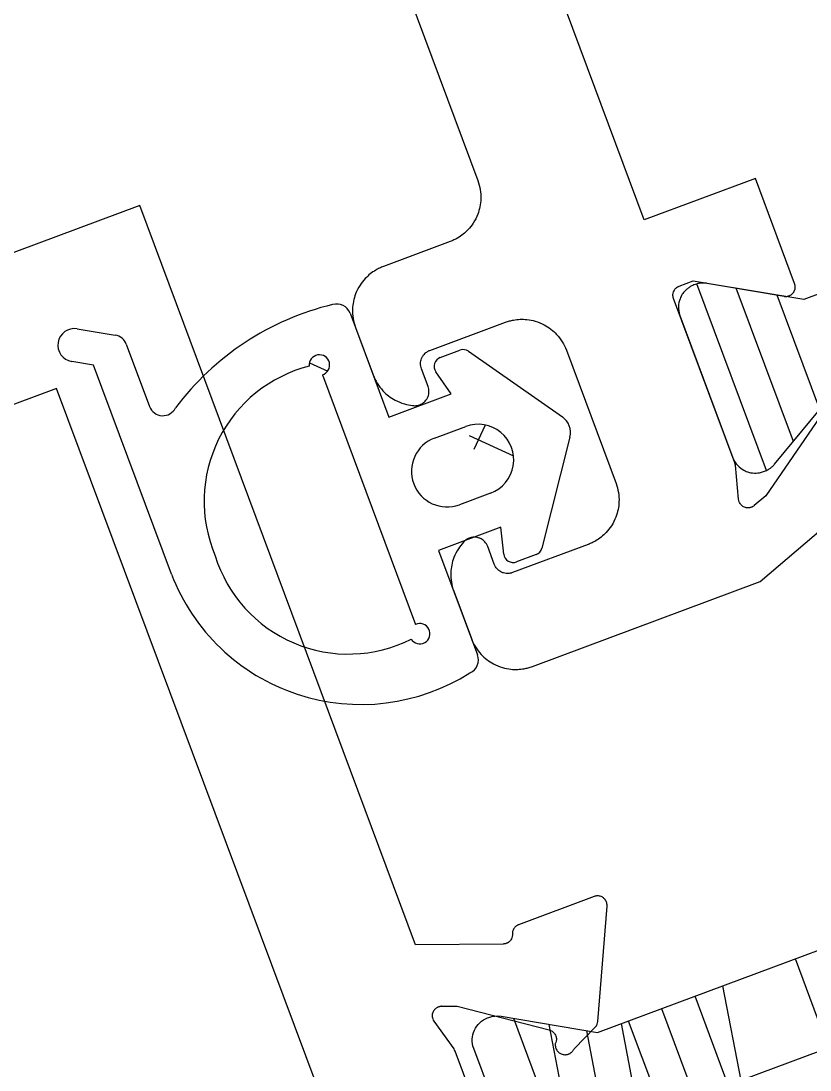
# Model space of a CAD drawing. Extents: x 12199666 to 24617114, y 1197707 to 2548648.
# Drawn here: x 12294615.84 to 12294632.47, y 1250110.57 to 1250132.68 of the extents above; entities that cross this region are included whole.
import ezdxf

# ---------------------------------------------------------------- set-up
doc = ezdxf.new("R2010")
doc.units = 0
doc.header["$LTSCALE"] = 10
doc.header["$MEASUREMENT"] = 0
doc.layers.add('TX-PLAN-T1-F11$0$_EDO-ALUMINIUM-SECTION', color=90, linetype='Continuous', lineweight=30)
doc.layers.add('TX-PLAN-T1-F11$0$bangong', color=5, linetype='Continuous', true_color=0x0000ff)
for name, color, linetype in [('TX-PLAN-T1-F11$0$F-Alum', 4, 'Continuous'), ('TX-PLAN-T1-F11$0$F_MISC', 8, 'Continuous'), ('TX-PLAN-T1-F11$0$Hatch', 8, 'Continuous'), ('TX-PLAN-T1-F11$0$Hatch @ 1', 8, 'Continuous'), ('TX-PLAN-T1-F11$0$Hatch @ 1 VP1', 8, 'Continuous'), ('TX-PLAN-T1-F11$0$Hatch @ 1 VPModel', 8, 'Continuous')]:
    doc.layers.add(name, color=color, linetype=linetype)

# ---------------------------------------------------------------- blocks, each defined once
blk = doc.blocks.new('*U341')
at = {"layer": 'TX-PLAN-T1-F11$0$Hatch @ 1 VP1'}
h = blk.add_hatch(dxfattribs=at)
h.set_pattern_fill('M_SYNTHETIC-PISA', color=256, pattern_type=2)
h.set_pattern_definition([(80.42361603529756, (60.74734227051181, 419.571008317605), (-5.916388149900571, 0.9981739626518497), []), (80.42361603529756, (61.48689078924938, 419.4462365722735), (-5.916388149900571, 0.9981739626518497), []), (80.42361603529756, (62.22643930798695, 419.321464826942), (-5.916388149900571, 0.9981739626518497), []), (80.42361603529756, (64.44508486419966, 418.9471495909476), (-5.916388149900571, 0.9981739626518497), [])])
edge = h.paths.add_edge_path()
edge.add_arc((-6.87320508075617, -1.599999999999832), 0.5000000000000772, 270.0000000000381, 300.0000000000389, ccw=False)
edge.add_line((-6.873205080755838, -2.099999999999909), (-6.900000000000205, -2.099999999999909))
edge.add_arc((-6.900000000000205, -1.599999999999909), 0.5, 180, 270, ccw=False)
edge.add_line((-7.400000000000205, -1.599999999999909), (-7.400000000000205, 1.600000000000364))
edge.add_arc((-6.900000000000205, 1.600000000000364), 0.5, 90, 180, ccw=False)
edge.add_line((-6.900000000000205, 2.100000000000364), (-6.873205080757202, 2.099999999999909))
edge.add_arc((-6.873205080757574, 1.599999999999688), 0.5000000000002212, 59.999999999965496, 89.99999999995748, ccw=False)
edge.add_line((-6.623205080757202, 2.033012701891948), (-4.833974596215853, 1))
edge.add_line((-4.833974596215853, 1), (4.833974596215398, 1))
edge.add_line((4.833974596215398, 1), (6.623205080756748, 2.033012701891948))
edge.add_arc((6.87320508075709, 1.599999999999793), 0.5000000000001159, 90.00000000003928, 120.00000000003769, ccw=False)
edge.add_line((6.873205080756748, 2.099999999999909), (6.89999999999975, 2.100000000000364))
edge.add_arc((6.89999999999975, 1.600000000000364), 0.5, 0, 90, ccw=False)
edge.add_line((7.39999999999975, 1.600000000000364), (7.39999999999975, -1.599999999999909))
edge.add_arc((6.89999999999975, -1.599999999999909), 0.5, -90, 0, ccw=False)
edge.add_line((6.89999999999975, -2.099999999999909), (6.873205080755383, -2.099999999999909))
edge.add_arc((6.873205080755718, -1.599999999999822), 0.5000000000000873, 239.99999999996152, 269.99999999996163, ccw=False)
edge.add_line((6.623205080755383, -2.033012701891948), (4.833974596216308, -1))
edge.add_line((4.833974596216308, -1), (-4.833974596216308, -1))
edge.add_line((-4.833974596216308, -1), (-6.623205080755838, -2.033012701891948))
at = {"layer": 'TX-PLAN-T1-F11$0$Hatch @ 1 VPModel'}
h = blk.add_hatch(dxfattribs=at)
h.set_pattern_fill('M_SYNTHETIC-PISA', color=256, pattern_type=2)
h.set_pattern_definition([(90, (-9.900000006500932, 423.8302261678061), (-6, 3.673940397442059e-16), []), (90, (-9.150000006500932, 423.8302261678061), (-6, 3.673940397442059e-16), []), (90, (-8.400000006500932, 423.8302261678061), (-6, 3.673940397442059e-16), []), (90, (-6.150000006500932, 423.8302261678061), (-6, 3.673940397442059e-16), [])])
edge = h.paths.add_edge_path()
edge.add_arc((-6.87320508075617, -1.599999999999832), 0.5000000000000772, 270.0000000000381, 300.0000000000389, ccw=False)
edge.add_line((-6.873205080755838, -2.099999999999909), (-6.900000000000205, -2.099999999999909))
edge.add_arc((-6.900000000000205, -1.599999999999909), 0.5, 180, 270, ccw=False)
edge.add_line((-7.400000000000205, -1.599999999999909), (-7.400000000000205, 1.600000000000364))
edge.add_arc((-6.900000000000205, 1.600000000000364), 0.5, 90, 180, ccw=False)
edge.add_line((-6.900000000000205, 2.100000000000364), (-6.873205080757202, 2.099999999999909))
edge.add_arc((-6.873205080757574, 1.599999999999688), 0.5000000000002212, 59.999999999965496, 89.99999999995748, ccw=False)
edge.add_line((-6.623205080757202, 2.033012701891948), (-4.833974596215853, 1))
edge.add_line((-4.833974596215853, 1), (4.833974596215398, 1))
edge.add_line((4.833974596215398, 1), (6.623205080756748, 2.033012701891948))
edge.add_arc((6.87320508075709, 1.599999999999793), 0.5000000000001159, 90.00000000003928, 120.00000000003769, ccw=False)
edge.add_line((6.873205080756748, 2.099999999999909), (6.89999999999975, 2.100000000000364))
edge.add_arc((6.89999999999975, 1.600000000000364), 0.5, 0, 90, ccw=False)
edge.add_line((7.39999999999975, 1.600000000000364), (7.39999999999975, -1.599999999999909))
edge.add_arc((6.89999999999975, -1.599999999999909), 0.5, -90, 0, ccw=False)
edge.add_line((6.89999999999975, -2.099999999999909), (6.873205080755383, -2.099999999999909))
edge.add_arc((6.873205080755718, -1.599999999999822), 0.5000000000000873, 239.99999999996152, 269.99999999996163, ccw=False)
edge.add_line((6.623205080755383, -2.033012701891948), (4.833974596216308, -1))
edge.add_line((4.833974596216308, -1), (-4.833974596216308, -1))
edge.add_line((-4.833974596216308, -1), (-6.623205080755838, -2.033012701891948))
blk = doc.blocks.new('TX-PLAN-T1-F11$0$A$C455C3A01')
at = {"color": 0, "linetype": 'ByBlock'}
blk.add_lwpolyline([(-6.623205080755838, -2.033012701891948, -0.1316524975873993), (-6.873205080755838, -2.099999999999909), (-6.900000000000205, -2.099999999999909, -0.414213562373095), (-7.400000000000205, -1.599999999999909), (-7.400000000000205, 1.600000000000364, -0.414213562373095), (-6.900000000000205, 2.100000000000364), (-6.873205080757202, 2.099999999999909, -0.1316524975873601), (-6.623205080757202, 2.033012701891948), (-4.833974596215853, 1), (4.833974596215398, 1), (6.623205080756748, 2.033012701891948, -0.1316524975873888), (6.873205080756748, 2.099999999999909), (6.89999999999975, 2.100000000000364, -0.4142135623730949), (7.39999999999975, 1.600000000000364), (7.39999999999975, -1.599999999999909, -0.4142135623730951), (6.89999999999975, -2.099999999999909), (6.873205080755383, -2.099999999999909, -0.1316524975873966), (6.623205080755383, -2.033012701891948), (4.833974596216308, -1), (-4.833974596216308, -1)], format="xyb", close=True, dxfattribs=at)
at = {"layer": 'TX-PLAN-T1-F11$0$Hatch'}
blk.add_blockref('*U341', (0, 0), dxfattribs=at)
blk = doc.blocks.new('TX-PLAN-T1-F11$0$A$C455C3A01-flat-2')
at = {"layer": 'TX-PLAN-T1-F11$0$Hatch @ 1'}
h = blk.add_hatch(dxfattribs=at)
h.set_pattern_fill('ACET-2D-M_SYNTHETIC-PISA', color=256, scale=1.000000000000001, angle=180.0000000387054, pattern_type=2)
h.set_pattern_definition([(270.0000000387054, (-33175.62495838762, -51722.84693039014), (6.000000000000004, 4.053217991509377e-09), []), (270.0000000387054, (-33176.37495838762, -51722.84693039065), (6.000000000000004, 4.053217991509377e-09), []), (270.0000000387054, (-33177.12495838762, -51722.84693039116), (6.000000000000004, 4.053217991509377e-09), []), (270.0000000387054, (-33179.37495838762, -51722.84693039268), (6.000000000000004, 4.053217991509377e-09), [])])
edge = h.paths.add_edge_path()
edge.add_line((4.833974595538166, 1.000000003165042), (-4.833974596891494, 0.9999999966312316))
edge.add_line((-4.833974596891494, 0.9999999966312316), (-6.623205082141794, 2.033012697298545))
edge.add_arc((-6.873205075505692, 1.600000007026841), 0.4999999866182877, 59.99999999275504, 63.41078408515854)
edge.add_arc((-6.873205082651213, 1.599999993417481), 0.5000000019865712, 63.41078405096714, 71.78857289697201)
edge.add_arc((-6.873205081513479, 1.599999996366987), 0.4999999988292366, 71.7885729151866, 79.74982149744591)
edge.add_arc((-6.873205082367652, 1.599999991871338), 0.5000000034051325, 79.74982149279867, 84.75002413684005)
edge.add_arc((-6.873205082056265, 1.59999998951473), 0.5000000057233622, 84.7500241970823, 89.97597218677532)
edge.add_arc((-6.873205134215988, 1.59993921512958), 0.5000607801250427, 89.97596913063445, 89.99999403679688)
edge.add_line((-6.873205082170898, 2.09999999525462), (-6.900000001427543, 2.099999995225517))
edge.add_arc((-6.900000001266097, 1.599999999409195), 0.4999999958163213, 90.00000001850034, 95.20144513974189)
edge.add_arc((-6.900000000815527, 1.59999999306334), 0.5000000021768926, 95.20144512523623, 100.2013383848172)
edge.add_arc((-6.90000000107111, 1.599999995279048), 0.499999999950946, 100.2013384009604, 108.1627588526438)
edge.add_arc((-6.90000000136237, 1.599999995812387), 0.4999999993533899, 108.1627588399818, 116.540776913528)
edge.add_arc((-6.900000001400567, 1.599999995763501), 0.4999999993800563, 116.5407769071091, 126.6154949021357)
edge.add_arc((-6.900000001613972, 1.599999995783746), 0.4999999992365226, 126.6154948838909, 138.5647016064402)
edge.add_arc((-6.900000001072077, 1.599999995234682), 0.5000000000061395, 138.5647016003642, 157.4288786389965)
edge.add_arc((-6.900000001328917, 1.599999995283213), 0.499999999750345, 157.428878632835, 179.9759137973493)
edge.add_arc((-6.900151833054583, 1.600000029491724), 0.4998481680237153, 179.9759104022254, 180.0000039653416)
edge.add_line((-7.400000001078297, 1.599999994898099), (-7.399999998924613, -1.600000005113543))
edge.add_arc((-6.899999999142892, -1.600000004809448), 0.4999999997817213, 180.0000000348467, 202.5223759939805)
edge.add_arc((-6.899999998842582, -1.600000004761831), 0.5000000000773659, 202.5223759858391, 221.38643842979)
edge.add_arc((-6.899999998411634, -1.600000004149011), 0.5000000008058488, 221.386438449828, 233.3360462058452)
edge.add_arc((-6.900000000136125, -1.6000000067406), 0.4999999976972724, 233.3360461870306, 243.4109361027799)
edge.add_arc((-6.899999999378402, -1.600000005934383), 0.4999999987573719, 243.4109360664849, 251.7887249675616)
edge.add_arc((-6.899999999236413, -1.60000000602818), 0.4999999987126478, 251.7887249487468, 259.7499735323959)
edge.add_arc((-6.899999999210459, -1.600000007083615), 0.4999999976786757, 259.749973507948, 264.7501762097999)
edge.add_arc((-6.899999999088348, -1.600000007106827), 0.4999999976667339, 264.7501761956224, 269.975551311583)
edge.add_arc((-6.899999981537952, -1.59981595529917), 0.500184049465127, 269.9755582975347, 269.9999980475408)
edge.add_line((-6.899999998582643, -2.100000004764297), (-6.873205079347827, -2.100000004757021))
edge.add_arc((-6.873205079926055, -1.600000001155431), 0.5000000036015899, 270.0000000662601, 275.2014993326363)
edge.add_arc((-6.873205079575329, -1.600000005267162), 0.4999999994749944, 275.2014993353272, 280.201129060292)
edge.add_arc((-6.873205079770467, -1.600000004199502), 0.5000000005603371, 280.201129060632, 288.1629505733634)
edge.add_arc((-6.873205080694799, -1.600000002339206), 0.5000000026160747, 288.1629506075557, 296.5407394440881)
edge.add_arc((-6.87320508682502, -1.599999991827077), 0.5000000147595944, 296.5407395342741, 300.0000000080736)
edge.add_line((-6.623205079384206, -2.033012706466252), (-4.833974595538166, -1.000000003368768))
edge.add_line((-4.833974595538166, -1.000000003368768), (4.833974596891494, -0.9999999968349584))
edge.add_line((4.833974596891494, -0.9999999968349584), (6.623205082119966, -2.033012697531376))
edge.add_arc((6.873205075506223, -1.600000007168482), 0.49999998670844, 239.9999999957609, 243.4109361265434)
edge.add_arc((6.873205081387756, -1.599999996580173), 0.4999999988094321, 243.4109360669218, 251.7887249671247)
edge.add_arc((6.873205081589428, -1.599999996370522), 0.499999999071608, 251.7887249526803, 259.7499735314148)
edge.add_arc((6.873205081525334, -1.599999997908089), 0.4999999975471753, 259.74997350729, 264.7501762104578)
edge.add_arc((6.873205081666861, -1.599999997764656), 0.4999999977029561, 264.7501761958118, 269.9755513113937)
edge.add_arc((6.873205099224949, -1.599815902115198), 0.50018409334315, 269.9755582986068, 269.9999980473025)
edge.add_line((6.873205082178174, -2.099999995458347), (6.900000001412991, -2.099999995465623))
edge.add_arc((6.900000000825173, -1.59999999181309), 0.5000000036525329, 270.0000000673589, 275.2014993323712)
edge.add_arc((6.900000001171231, -1.599999995924144), 0.4999999995270357, 275.2014993355876, 280.2011290600317)
edge.add_arc((6.90000000097365, -1.599999994870808), 0.5000000005987124, 280.2011290609379, 288.1629505730574)
edge.add_arc((6.900000000071884, -1.599999993079769), 0.5000000025816096, 288.1629506072665, 296.5407394443774)
edge.add_arc((6.900000001290987, -1.599999995862512), 0.4999999995473841, 296.5407394618863, 306.6156293403891)
edge.add_arc((6.900000001104313, -1.599999995509898), 0.4999999999417521, 306.6156293334586, 318.5646641528771)
edge.add_arc((6.900000001293214, -1.599999995599433), 0.4999999997408813, 318.5646641462439, 337.4287266020071)
edge.add_arc((6.900000001166792, -1.599999995477329), 0.4999999999044866, 337.4287265946475, 359.9757617528292)
edge.add_arc((6.900076653999614, -1.59999999510372), 0.499923347078683, 359.9757579935799, 360.0000000002172)
edge.add_line((7.400000001078297, -1.599999995101825), (7.399999998910062, 1.600000004880712))
edge.add_arc((6.899999998822748, 1.60000000452489), 0.5000000000873133, 4.077427845380533e-08, 22.52279690462532)
edge.add_arc((6.899999998912284, 1.600000004540661), 0.4999999999985658, 22.52279690688603, 41.38685935320203)
edge.add_arc((6.899999999530612, 1.600000005213026), 0.4999999990901295, 41.38685934224146, 53.33589418174326)
edge.add_arc((6.899999999699339, 1.600000005822142), 0.4999999985007769, 53.33589415557364, 63.410784055683)
edge.add_arc((6.899999998097355, 1.600000002711365), 0.5000000019995864, 63.4107840510764, 71.7885728968628)
edge.add_arc((6.899999999245736, 1.600000005695308), 0.4999999988062125, 71.78857291500302, 79.7498214976295)
edge.add_arc((6.899999998413305, 1.600000001378731), 0.5000000032020264, 79.74982149178246, 84.75002413785629)
edge.add_arc((6.899999998684198, 1.599999998536732), 0.5000000060073155, 84.75002419856716, 89.97597218529027)
edge.add_arc((6.899999946528017, 1.599939178971848), 0.5000608255887249, 89.97596913172661, 89.99999403570477)
edge.add_line((6.899999998582643, 2.10000000456057), (6.873205079333275, 2.10000000452419))
edge.add_arc((6.873205079516534, 1.600000008227628), 0.4999999962965627, 90.000000021, 95.2014451372422)
edge.add_arc((6.873205079984263, 1.600000002073823), 0.5000000024674297, 95.20144512668985, 100.2013383833637)
edge.add_arc((6.873205079773309, 1.60000000418022), 0.5000000003569706, 100.2013384023217, 108.1627588483399)
edge.add_arc((6.87320507876332, 1.600000006813669), 0.4999999975399019, 108.1627588324375, 116.5407769359696)
edge.add_arc((6.873205077517483, 1.600000008267254), 0.4999999956828174, 116.5407768826806, 120.0000000395823)
edge.add_line((6.62320507937693, 2.033012706247973), (4.833974595538166, 1.000000003165042))
at = {"color": 8, "flags": 128}
blk.add_lwpolyline([(4.833974595538166, 1.000000003165042), (-4.833974596891494, 0.9999999966312316), (-6.623205082141794, 2.033012697298545, 0.01488345195564328), (-6.649409689409367, 2.047119243674388, 0.03657129098337799), (-6.716942894396198, 2.074954865493055, 0.03475147934000731), (-6.78423177611694, 2.092020066847908, 0.02182096224458178), (-6.827454482474423, 2.097902478322794, 0.02280645264527121), (-6.872995399833599, 2.099999951271457, 0.0001048284291382523), (-6.873205082170898, 2.09999999525462), (-6.900000001427543, 2.099999995225517, 0.02269948336342282), (-6.945328850291844, 2.097941051404632, 0.02181961165746741), (-6.988553866358416, 2.092095730775327, 0.03475223016751492), (-7.05585869562492, 2.075087426477694, 0.03657229251496654), (-7.123417309645447, 2.047308285153122, 0.04398758780792875), (-7.198220983409556, 2.001328097532678, 0.05218554566172313), (-7.274851756439602, 1.930886926835228, 0.08249689018684715), (-7.361701898669708, 1.791914970577636, 0.09869862801157046), (-7.399999956898682, 1.600210187047196, 0.0001051280016162832), (-7.400000001078297, 1.599999994898099), (-7.399999998924613, -1.600000005113543, 0.09858998494516327), (-7.361865004379069, -1.79152210985194, 0.08249638677028283), (-7.275133787501545, -1.930567154799064, 0.05218730026587999), (-7.198560304721468, -2.001075738022337, 0.04398833940508184), (-7.123794204890146, -2.047119847069553, 0.03657129122399532), (-7.056260926030518, -2.074955289681384, 0.03475147934607899), (-6.988971999031492, -2.092020312484237, 0.02182096249694791), (-6.945749277059804, -2.097902609260927, 0.02280395171206202), (-6.900213354136213, -2.099999959253182, 0.000106638526897084), (-6.899999998582643, -2.100000004764297), (-6.873205079347827, -2.100000004757021, 0.02269971973787602), (-6.827875759219751, -2.097941018029815, 0.02181846122335403), (-6.784653012335184, -2.092096063839563, 0.03475398224002547), (-6.717344795310055, -2.075086914446729, 0.03657129094199125), (-6.649788063477899, -2.04730844070582, 0.01509501759592396), (-6.623205079384206, -2.033012706466252), (-4.833974595538166, -1.000000003368768), (4.833974596891494, -0.9999999968349584), (6.623205082119966, -2.033012697531376, 0.01488411549517782), (6.64941087585612, -2.047119837763603, 0.03657129122017728), (6.716944154715748, -2.074955280375434, 0.03475147932460898), (6.78423308172205, -2.092020303178288, 0.02182096250269231), (6.827455803693738, -2.097902599954978, 0.02280395171040828), (6.872991726617329, -2.099999949947232, 0.0001066385211789925), (6.873205082178174, -2.099999995458347), (6.900000001412991, -2.099999995465623, 0.022699719731921), (6.945329321533791, -2.097941008738417, 0.02181846122108095), (6.988552068418358, -2.092096054548165, 0.03475398223735162), (7.055860285443487, -2.075086905155331, 0.03657129094451887), (7.123417017275642, -2.047308431414422, 0.04398833924224894), (7.198221925071266, -2.001327398022113, 0.05218479355015994), (7.274851540161762, -1.930887172064104, 0.08249638682217499), (7.361701389389054, -1.791916195987142, 0.0986986279836701), (7.399999956331158, -1.600211514080002, 0.0001057757086721048), (7.400000001078297, -1.599999995101825), (7.399999998910062, 1.600000004880712, 0.09859183933996098), (7.361863597354386, 1.791525502667355, 0.08249638678067303), (7.27513135899062, 1.930569910437043, 0.05218479363802853), (7.198561368997616, 2.001074945532309, 0.043988339336708), (7.123795391344174, 2.047119252980337, 0.03657129098242348), (7.056262186357344, 2.074954874799005, 0.03475147934161141), (6.988973304636602, 2.092020076153858, 0.02182096225345416), (6.945750598279119, 2.097902487628744, 0.0228064526323058), (6.900209680919943, 2.099999960577406, 0.0001048284196076388), (6.899999998582643, 2.10000000456057), (6.873205079333275, 2.10000000452419, 0.02269948334159789), (6.827876230468974, 2.097941060703306, 0.02181961164477652), (6.784651214402402, 2.092095740074001, 0.03475223014276605), (6.717346385128621, 2.075087435776368, 0.0365722926459796), (6.649787771115371, 2.04730829444452, 0.01509485473314013), (6.62320507937693, 2.033012706247973)], format="xyb", close=True, dxfattribs=at)
blk = doc.blocks.new('TX-PLAN-T1-F11$0$A$C32464EE7-flat-6')
at = {"layer": 'TX-PLAN-T1-F11$0$Hatch @ 1'}
h = blk.add_hatch(dxfattribs=at)
h.set_pattern_fill('ACET-2D-M_GASKET-PISA', color=256, pattern_type=2)
h.set_pattern_definition([(45, (-100.235294117649, -120.6999999999799), (-1.060660171779821, 1.060660171779821), []), (135, (-100.235294117649, -120.6999999999799), (-1.060660171779821, -1.060660171779821), [])])
edge = h.paths.add_edge_path()
edge.add_ellipse((-2.850000000034925, -0.01682507865189109), major_axis=(0.00031804262107471, 0.7499999325664248), ratio=0.999999999999995, start_angle=180.0242967056051, end_angle=360.0242967056051)
edge = h.paths.add_edge_path()
edge.add_line((-2.405032269765798, -2.316825078349211), (-2.843844717201137, -2.31682507864025))
edge = h.paths.add_edge_path()
edge.add_ellipse((-5.288592794880969, 3.024025757447816), major_axis=(9.137834422290408e-05, 0.2154860660884898), ratio=0.9999999999999949, start_angle=176.989806222933, end_angle=435.7818500223217)
at = {"color": 8}
for p, q in [((-9.808022559031087, 5.523707274362096), (-9.102177809814748, 5.116187619030825)), ((-9.75217780953244, 4.683174916703138), (-10.15802255862945, 4.917489491475862)), ((-9.752177806360123, -0.01678063916915562), (-9.75217780953244, 4.683174916703138)), ((-8.952177809645946, 4.856379998003831), (-8.952177808700071, 3.457024889808963)), ((-4.300000002614979, 3.821543600410223), (-4.300000001043372, 1.483174920373131)), ((-5.300000001931039, 2.808841816004133), (-5.299999998147541, -2.808841823236435)), ((-2.843844720300694, 2.283174921365571), (-2.405032272865355, 2.28317492165661)), ((-2.900000001034641, 1.483174921319005), (-3.037873220157053, 2.034667796222493)), ((-2.240378364389471, 2.196705051872414), (-0.8706921833436354, 0.2102351829089457)), ((-4.300000001043372, 1.483174920373131), (-2.900000001034641, 1.483174921319005)), ((-3.550000000534055, 0.7331749208824476), (-2.850000000536966, 0.7331749213481089)), ((-0.8706921830380452, -0.2438853375351755), (-2.240378361406329, -2.230355208346737)), ((-2.849999999518332, -0.7668250786518911), (-3.549999999529973, -0.7668250791175524)), ((-4.299999999020656, -1.516825079626869), (-4.299999997434497, -3.866825079618138)), ((-2.899999999011925, -1.516825078680995), (-4.299999999020656, -1.516825079626869)), ((-3.037873217392189, -2.068317953759106), (-2.899999999011925, -1.516825078680995)), ((-2.405032269765798, -2.316825078349211), (-2.843844717201137, -2.31682507864025))]:
    blk.add_line(p, q, dxfattribs=at)
for centre, major_axis, ratio, start_param, end_param in [((-9.983022558837547, 5.220598382918979), (0.0001484198874095455, 0.349999968530028), 0.9999999999999949, 5.760010589099437, 8.901603242671227), ((-9.252177809656132, 4.856379997800104), (0.000127217048429884, 0.2999999730236595), 0.9999999999999948, 4.712813037904592, 5.760010589093099), ((-5.289379659719998, -1.682792905005044), (0.002479333255905658, 5.846699964349679), 0.9999999999999948, 6.162448853860404, 6.854300162057737), ((-4.600000002625166, 3.821543600206496), (0.000127217048429884, 0.2999999730236595), 0.9999999999999948, 4.712813037904592, 6.225985305979464), ((-8.652177808704437, 3.45702489001269), (0.000127217048429884, 0.2999999730236595), 0.9999999999999948, 1.571220384314799, 3.89128789328997), ((-5.814364438891062, 0.1526982213254087), (0.001247347929165699, 2.941463817740441), 0.9999999999999949, 6.17566135402173, 7.898375651247892), ((-5.288592794880969, 3.024025757447816), (9.137834422290325e-05, 0.2154860660884879), 0.9999999999999949, 3.08905486105693, 7.605828103321638), ((-2.843844720177003, 2.08317492135393), (8.481136319460347e-05, 0.1999999820181983), 0.9999999999999949, 0.0004240575198970475, 1.816199047429842), ((-2.405032272741664, 2.08317492165952), (8.481136319460347e-05, 0.1999999820181983), 0.9999999999999949, 5.316462394204235, 6.283609364699483), ((-3.550000000032014, -0.01682507911755238), (0.00031804262107471, 0.7499999325664248), 0.999999999999995, 0.0004240575101963628, 3.142016711099989), ((-2.850000000034925, -0.01682507865189109), (0.00031804262107471, 0.7499999325664248), 0.999999999999995, 3.142016711099989, 6.283609364689783), ((-5.821926715245354, -0.147772993761464), (0.001245053324964829, 2.93605274521542), 0.9999999999999949, 1.512885622835309, 3.253504977952534), ((-1.200000000040745, -0.01682507753139362), (0.0001696227336651645, 0.3999999640363967), 0.9999999999999949, 4.109163681583205, 5.316462394227074), ((-5.468519646674395, 0.02465037659567315), (0.001816599447920453, 4.283858127681015), 0.9999999999999948, 1.580891959285331, 3.350770222064439), ((-2.84384471733938, -2.11682507864316), (8.481136319460347e-05, 0.1999999820181983), 0.9999999999999949, 1.326241721167293, 3.14201671110969), ((-2.405032269904041, -2.116825078352122), (8.481136319460347e-05, 0.1999999820181983), 0.9999999999999949, 3.14201671110969, 4.10916368155469), ((-5.285052161038038, -3.022841308265924), (9.09690497792326e-05, 0.2145208827860188), 0.999999999999995, 1.771876002640976, 6.353345970313104), ((-4.599999997444684, -3.866825079821865), (0.000127217048429884, 0.2999999730236595), 0.9999999999999948, 3.206293979569874, 4.712813037904592)]:
    blk.add_ellipse(centre, major_axis=major_axis, ratio=ratio, start_param=start_param, end_param=end_param, dxfattribs=at)
blk = doc.blocks.new('TX-PLAN-T1-F11$0$A$C31F16DB5')
at = {"layer": 'TX-PLAN-T1-F11$0$F-Alum', "flags": 128}
blk.add_lwpolyline([(21.02806968924415, -79.92718979109213), (19.84381048621435, -77.87731487636938), (17.67909612816584, -79.12791942839704), (13.17693060876627, -71.33496655148065)], dxfattribs=at)
for points in [[(8.078058288738248, -68.50625293799112), (14.08096014017065, -78.89688185818977, -0.0001057757131870396), (14.08117168403987, -78.89724820544961, -0.09869862797499705), (14.20664471581404, -79.2675539973252, -0.0824963868053196), (14.19527881134127, -79.59511182464212, -0.05218479353598054), (14.13304812258866, -79.79376487580612, -0.04398833924584543), (14.04950638774608, -79.94823460494536, -0.0365712911009248), (13.96030547430564, -80.06392997868261, -0.03475398227404675), (13.86076039898035, -80.16072670867743, -0.02181846123332931), (13.79175625935022, -80.2140924848618, -0.02269971993622572), (13.71531621746544, -80.26300942268881), (12.41648760515091, -81.01337215212425, 0.02269948318714696), (12.34004833649669, -81.06228854422534, 0.02181961171122355), (12.27104063385923, -81.11565722524847, 0.03475223017432462), (12.17150057975959, -81.21244910229598, 0.03657229244838192), (12.08229707468126, -81.3281475153608, 0.04398758772255453), (11.9987566308846, -81.4826145450761, 0.05218554561312044), (11.93652488205407, -81.68127039084811, 0.08249689022131364), (11.92515945069317, -82.00883020875062, 0.09869862795099073), (12.05063346524548, -82.37913566762018, 0.0001050934537648444), (12.0508436824457, -82.37949971639046), (12.58487407102075, -83.3038712518146, 0.09858998494791836), (12.8425298997463, -83.59739033401729, 0.08249638678464324), (13.13184084098611, -83.75141141468794, 0.05218730029270785), (13.33499129938718, -83.79690565190413, 0.04398833913528057), (13.51053547703486, -83.80184126735276, 0.005288966512198614), (13.5316383625177, -83.80035339506594, 0.03127627544223366), (13.56874783041712, -83.79499136232789, 0.03475147915540613), (13.6088285267615, -83.78366073705274, 0.02182096215267688), (13.63304963249539, -83.77374368735491, 0.02280395196972397), (13.65733648587775, -83.76116594283394, 0.02280645287144604), (13.68037935679604, -83.74642684751325, 0.02181846100406918), (13.70108059870836, -83.73041711469432, 0.03475398213418091), (13.73094412132923, -83.70137809570315, 0.03657129131186064), (13.75770439540793, -83.66666948358488, 0.04398833930336828), (13.78276691593055, -83.62032856484893, 0.05218479342517116), (13.80143612257962, -83.56073264947645, 0.08249638682897016), (13.80484589382831, -83.46246530128428, 0.09869862791799475), (13.76720398415637, -83.35137356375071, 0.0001057757448236558), (13.76714052104217, -83.35126365959604), (13.56704379276198, -83.00490936214646, -0.0001050587966834196), (13.56698072755535, -83.00480014754885, -0.09869862796880513), (13.52933852335264, -82.89370850984142, -0.08249689017228218), (13.53274815257464, -82.7954405644532, -0.05218554579018486), (13.55141767727036, -82.73584381077399, -0.04398758754680582), (13.57647981059563, -82.68950370182301, -0.03657229228394847), (13.60324086209584, -82.65479417789629, -0.03475222974978719), (13.63310287830245, -82.62575661480969, -0.02181961167230691), (13.65380518914026, -82.60974601050566, -0.02269948283683357), (13.67673696957354, -82.59507109284186), (15.14874273359601, -81.74465999762197, -0.0001048458280014391), (15.14910589934152, -81.74445029017534, -0.0228064529621732), (15.23007084878918, -81.70251969119727, -0.02182096254040504), (15.3108079557569, -81.6694630730317, -0.03475147922308354), (15.44441037725483, -81.63169467683201, -0.03657129113152423), (15.58921154036943, -81.61233374623134, -0.04398833913210639), (15.76475570521143, -81.61726982748678, -0.05218479348234753), (15.96789656470355, -81.66276141461003, -0.08249638678293225), (16.2572086375003, -81.81678036991525, -0.0985918394214009), (16.51487029770215, -82.11030392042903), (18.01559576003638, -84.70796115116991, -0.0001057757893161128), (18.0158073039056, -84.70832749819692, -0.09869862798425993), (18.14128033567977, -85.07863328994154, -0.08249638679369989), (18.129914431207, -85.40619111731667, -0.05218479357201544), (18.06768374245439, -85.60484416850977, -0.04398833917412292), (17.98414200761181, -85.7593138975908, -0.03657129117498081), (17.89494109417137, -85.87500927137171, -0.03475398227318961), (17.79539601884608, -85.97180600133743, -0.02181846123904764), (17.72639187921595, -86.02517177750724, -0.02269971991689293), (17.64995183733117, -86.0740887153197), (16.1779460733087, -86.92449981059781, -0.0001067408851871613), (16.17783521495585, -86.92456382457476, -0.02280395195809425), (16.15354836180632, -86.93714156908118, -0.02182096185746446), (16.1293272558396, -86.94705861880811, -0.0347514790366464), (16.08924655949522, -86.95838924399595, -0.03657129086219923), (16.04580622592766, -86.96419763845643, -0.04398833917334732), (15.99314297277306, -86.9627169538553, -0.05218730020291055), (15.93219783513632, -86.94906868267299, -0.082496386702655), (15.84540455283422, -86.9028623584718, -0.09858998496070748), (15.76810780407686, -86.81480663378625), (15.56801107579668, -86.46845233622025, 0.09859183937329792), (15.49071257778269, -86.38039527109959, 0.08249638688791641), (15.40391895601351, -86.33418958453422, 0.05218479347338511), (15.34297669802618, -86.32054210833758, 0.04398833933690893), (15.29031344859686, -86.31906128399442, 0.03657129118981815), (15.24687309966248, -86.32486956317462, 0.03475147914146962), (15.20679237328295, -86.33620008204616, 0.02182096197731329), (15.1825712412392, -86.34611706749729, 0.02280645289453477), (15.15828175617207, -86.35869624717179, 0.02280395160268061), (15.13524144429539, -86.37343378168316, 0.02182096231191741), (15.11453786918719, -86.38944539667591, 0.03475147926504632), (15.08467656032008, -86.4184823993537, 0.03148800269024091), (15.06132545422588, -86.44814130436589, 0.005078268058114112), (15.04995943147514, -86.46497618448939, 0.04398758766543934), (14.96641898767848, -86.6194432142338, 0.05218554556608754), (14.90418723884795, -86.81809906003491, 0.08249689022435606), (14.89282180748705, -87.14565887786466, 0.09869862795627167), (15.01829582203936, -87.51596433670511, 0.000105093462097014), (15.01850603923958, -87.51632838543173), (15.55253642781463, -88.4406999214525, 0.09858998497472911), (15.81019225677301, -88.73421900374251, 0.08249638678066316), (16.09950319801283, -88.8882400843986, 0.05218730033303265), (16.3026536564139, -88.9337343216439, 0.04398833914281486), (16.47819783406158, -88.93866993710708, 0.03657129115170958), (16.62299894595344, -88.91930862223398, 0.0347514792082908), (16.75660126710136, -88.88153987146234, 0.02182096259071606), (16.83733828629192, -88.84848303907802, 0.02280395169878267), (16.91829446361226, -88.80655722407118, 0.0001067067771187714), (16.9186639921536, -88.80634384421592), (21.35663520971138, -86.24242727666297), (22.79898495793168, -84.52252661648981, -0.008016474862356154)], [(22.02186210064974, -82.61688041785692), (21.17332933408034, -84.43789229618869), (20.96754810640414, -84.68327194107133, -0.008015811732181568), (20.96334953916084, -84.68811846818153, -0.03475398237339593), (20.94344052423548, -84.70747781416594, -0.02181846148182673), (20.92963969621633, -84.71815096938826, -0.02280645285290874), (20.9142777822708, -84.72797703290144, -0.02280395129992891), (20.89808654676017, -84.73636219594937, -0.02182096251536223), (20.88193914301519, -84.74297356240004, -0.03475147955418303), (20.85521867855277, -84.75052731258347, -0.03657129103300687), (20.8262584561744, -84.75439957550861, -0.04398833889010859), (20.791149620738, -84.7534124523927, -0.05218730050274755), (20.75051952905778, -84.74431360501057, -0.08249638689749532), (20.69265734085639, -84.7135093888619, -0.09869610365065107), (20.64108413162467, -84.65473276264402, -0.06543791610578581), (20.62113262114872, -84.60657496287331), (20.43456806529139, -83.91108349202568, 0.0654372495304435), (20.41461682000954, -83.86292615190632, 0.0001059476503536983), (20.41457451118913, -83.86285288237286), (18.56321512915019, -80.65827136313328, -0.000105145348587105), (18.56317308575672, -80.65819855338214, -0.09869862802716149), (18.53807828279969, -80.58413746162569, -0.08249689024612568), (18.54035136925813, -80.51862549806265, -0.0521855456164819), (18.55279771897767, -80.47889432889951, -0.04398758776328068), (18.56950580778357, -80.448000922971, -0.03657229294383793), (18.5873465087061, -80.42486124032894, -0.03475223056336788), (18.60725451966573, -80.40550286492817, -0.02181961192424361), (18.62105606014666, -80.39482912872063, -0.0226994834991007), (18.63634391369123, -80.3850458503266), (18.90854319657956, -80.22779015461583), (20.85495328211982, -80.22724661315169, 0.01488411488051758), (20.86685256411147, -80.22688898814977, 0.03657129079964297), (20.89581278648984, -80.22301672522462, 0.03475147954620181), (20.92253325071943, -80.2154629750703, 0.0218209625197717), (20.93868065469724, -80.20885160860507, 0.02280395125422047), (20.95487188997504, -80.20046644557169, 0.02280645283127972), (20.97023380415339, -80.19064038204397, 0.0218184614243889), (20.98403463193972, -80.17996722677799, 0.03475398254272111), (21.00394364709791, -80.16060788077903, 0.03657129118379313), (21.02178382973943, -80.13746880604322, 0.04398833884743663), (21.03849217675452, -80.106574860195, 0.05218479356600818), (21.05093831459817, -80.06684424997093, 0.08249638673843901), (21.05321149535303, -80.00133268453374, 0.0986986281179136), (21.02811688913789, -79.92727152610041, 0.0001209227935360892), (21.02806859424163, -79.92718789589435)]]:
    blk.add_lwpolyline(points, format="xyb", dxfattribs=at)
at = {"layer": 'TX-PLAN-T1-F11$0$F_MISC', "rotation": 30.01599997489868}
for name, p in [('TX-PLAN-T1-F11$0$A$C455C3A01-flat-2', (25.9635146822111, -78.67485838365701)), ('TX-PLAN-T1-F11$0$A$C32464EE7-flat-6', (17.52499875712965, -83.25905998646067))]:
    blk.add_blockref(name, p, dxfattribs=at)
at = {"layer": 'TX-PLAN-T1-F11$0$F_MISC', "extrusion": (-4.753630675954406e-07, 1.025034717925372e-06, 0.9999999999993616), "rotation": 30.01599997491549}
blk.add_blockref('TX-PLAN-T1-F11$0$A$C455C3A01', (24.24556291179886, -94.6372664236498, -0.000107783380917889), dxfattribs=at)
blk = doc.blocks.new('TX-PLAN-T1-F11$0$TY001')
at = {"layer": 'TX-PLAN-T1-F11$0$F-Alum', "flags": 128}
blk.add_lwpolyline([(328.9224579411093, -348.1673442214233), (327.0710985597689, -344.9627627018926), (327.0710985597689, -344.9627627018926, 0.06554346293131519), (327.0393032692373, -344.9213502229541), (326.5299878888763, -344.4123192190891, -0.06564783278589638), (326.4981510243379, -344.370834743313, -0.09869862798398574), (326.4730558737647, -344.2967737692961, -0.08249890380217352), (326.4753289695363, -344.2312602267193, -0.05218479370896922), (326.4877752126195, -344.191529649499, -0.04398833891098607), (326.5044836415909, -344.1606357480341, -0.03657129092895692), (326.5223238856997, -344.137496720592, -0.03475147910663924), (326.5422314249445, -344.1181387188262, -0.02182096214495271), (326.5560338082723, -344.1074643088214, -0.02280395202717555), (326.5713940162677, -344.0976392857992, -0.02280645349282725), (326.5875870061573, -344.089253165992, -0.02182096283050531), (326.6037344275974, -344.0826418423676, -0.03475147962112415), (326.6304549118504, -344.0750881631393, -0.007804282106335403), (326.6365851110313, -344.0739065314701), (326.951949672075, -344.0182084413827), (328.9533563950099, -344.192745677341, -0.007261159787873329), (328.9591351153795, -344.1933342941775, -0.05218479375735399), (328.999763287371, -344.2024326115788, -0.08249638702823749), (329.0576257018838, -344.2332364026224, -0.09869862807006985), (329.1092003427912, -344.2920143821248, -0.0986986281154367), (329.1342949490063, -344.3660755404853, -0.08249638677413643), (329.1320217682514, -344.4315871059807, -0.02625242275471121), (329.1267928341404, -344.4519127627136, 0.02693974869998015), (329.12848788267, -344.474152168099, 0.09869862818395074), (329.154477286851, -344.5508534537221, 0.09869610352660264), (329.2078890225384, -344.6117253999109, 0.08249638670837647), (329.2678139321506, -344.643627751444, 0.05218730021067805), (329.3098924404476, -344.6530509624572, 0.04398833927744469), (329.3462528660893, -344.6540732753783, 0.03657129132459825), (329.3762454874814, -344.6500629706134, 0.03475147915249242), (329.4039185058791, -344.6422399378498, 0.02182096253729524), (329.4206415463705, -344.6353928836616, 0.02280395204992727), (329.4374099809211, -344.6267087991291, 0.02280645284909666), (329.4533195300028, -344.6165324475733, 0.02181846138117786), (329.4676123417448, -344.6054788064212, 0.03475398272905562), (329.4882310905959, -344.5854293217562, 0.03657129109167929), (329.5067072554957, -344.5614653652447, 0.04398833927789026), (329.524011235917, -344.5294700852974, 0.0445771316028027), (329.5355626796372, -344.4944671417761), (329.8981667414773, -343.9763069653418, 0.006722845275875734), (329.9011907025706, -343.9718596178718, 0.04398833903647838), (329.9178990495857, -343.9409656720673, 0.05218479356706384), (329.9303451871965, -343.9012350618286, 0.0718358672267889), (329.9335383684374, -343.8441506467643), (329.720285929041, -341.4144788783597, 0.01059771609706687), (329.7193659285549, -341.4060517279286, 0.09869862815205552), (329.6942713223398, -341.3319905695098, 0.09869862806640825), (329.6426966814324, -341.2732125900802, 0.08249638700787947), (329.5848342669196, -341.2424087989639, 0.05218479376400448), (329.5442060949281, -341.2333104815189, 0.04398833946914894), (329.5090972620528, -341.2323232652707, 0.03657129127645277), (329.4801370294299, -341.2361954513763, 0.03475147960027722), (329.4534165451769, -341.2437491306628, 0.0218209627636952), (329.4372691237368, -341.2503604542871, 0.02280645355989477), (329.4210761338472, -341.2587465740944, 0.0001048805003330558), (329.4210035006981, -341.2587885155954), (327.9466733220033, -342.1105424781999, 0.02269948356110112), (327.9313854682259, -342.1203257566085, 0.0218196119654262), (327.917583927745, -342.130999492816, 0.03475223026892075), (327.8976759170182, -342.1503578681586, 0.03657229268390293), (327.8798352158628, -342.1734975508007, 0.04398758811039476), (327.8631271272898, -342.2043909567728, 0.0521855456413639), (327.8506807773374, -342.2441221259069, 0.08249689023293717), (327.8484076911118, -342.3096340894845, 0.01121910438095667), (327.8497698416468, -342.318504263123), (327.8528391728178, -342.3358829248173, -0.01121976765777889), (327.8542013920378, -342.3447536247841, -0.08249638702618169), (327.8519282110501, -342.4102651901921, -0.05218479367646167), (327.8394820734393, -342.4499958004599, -0.04398833847658366), (327.8227737264242, -342.4808897462644, -0.03657129109344772), (327.8049335437827, -342.5040288210439, -0.03475398223271113), (327.7850245286245, -342.5233881669701, -0.02181846149880163), (327.7712237006053, -342.5340613222506, -0.02280645289443629), (327.7558617866598, -342.5438873857784, -0.02280395128158622), (327.7396705511492, -342.5522725487972, -0.02182096255239729), (327.7235231474042, -342.5588839152624, -0.03475147959870332), (327.6968026831746, -342.5664376654022, -0.007804943602983401), (327.6906719645485, -342.5676194056578), (325.8728504066821, -342.8886738336587), (317.5506474499125, -328.4834869694896), (306.3460307864007, -334.9566479812202)], format="xyb", dxfattribs=at)
blk.add_lwpolyline([(318.1791713258717, -366.2844633594796), (331.5100810700096, -358.5828946406837), (316.4537156824954, -332.5818696624483), (309.3425357767846, -336.6901594766532), (309.3425357767846, -363.305380536156), (314.6774785837624, -360.2232631545194)], close=True, dxfattribs=at)
blk.add_blockref('TX-PLAN-T1-F11$0$A$C31F16DB5', (310.408990527736, -247.8873859157757))
blk = doc.blocks.new('TX-PLAN-T1-F11$0$A$C21521A5F')
at = {"rotation": 90}
blk.add_blockref('TX-PLAN-T1-F11$0$TY001', (388.7170751225203, -2739.780242875218, 0.0004146164392175001), dxfattribs=at)
blk = doc.blocks.new('TX-PLAN-T1-F11$0$标准层幕墙0118')
at = {"color": 3, "rotation": 270}
blk.add_blockref('TX-PLAN-T1-F11$0$A$C21521A5F', (4239.780242875684, -661.2834627595585, -0.0004146164392191649), dxfattribs=at)
blk = doc.blocks.new('TX-PLAN-T1-F11')
at = {"layer": 'TX-PLAN-T1-F11$0$bangong'}
h = blk.add_hatch(dxfattribs=at)
h.set_pattern_fill('ANSI31', color=256, scale=100)
h.set_pattern_definition([(35.42361568638237, (12267498.76065116, 1237188.209494983), (-92.0142139200649, 129.363622926511), [])])
h.paths.add_polyline_path([(12311684.18336611, 1287370.210507017), (12310206.36976081, 1278610.927855134), (12302958.7966133, 1279833.690537009), (12302775.84162168, 1278749.276510726), (12300113.46885065, 1279198.456067521), (12299082.01873722, 1273084.854827092), (12299673.66233511, 1272985.036269651), (12298342.75916021, 1265096.519714597), (12297751.20815149, 1265196.322650944), (12297252.11954068, 1262238.129415706), (12297843.6397387, 1262138.331677556), (12297460.90569874, 1259869.79413769), (12299531.67664484, 1259520.426090187), (12299348.73406536, 1258436.086736571), (12307533.15646735, 1257055.260102745), (12306093.66360394, 1248523.111785988), (12305034.8156649, 1248138.598779066), (12304987.2896874, 1248120.884374847), (12304730.88532002, 1248810.1552251), (12304726.2279362, 1248813.755302423), (12304668.76189766, 1248792.335929501), (12303555.71862895, 1248388.142278736), (12303508.19265145, 1248370.427874517), (12303251.78828407, 1249059.69872477), (12303247.13090024, 1249063.298802093), (12303189.66486171, 1249041.879429172), (12302076.62159299, 1248637.685778406), (12302029.09561549, 1248619.971374187), (12301772.69124811, 1249309.242224441), (12301768.03386428, 1249312.842301764), (12301710.56782575, 1249291.422928842), (12300597.52455704, 1248887.229278077), (12300549.99857954, 1248869.514873858), (12300293.59421215, 1249558.785724111), (12300288.93682833, 1249562.385801434), (12300231.47078979, 1249540.966428512), (12299118.42752108, 1249136.772777747), (12299070.90154358, 1249119.058373528), (12298814.4971762, 1249808.329223781), (12298809.83979237, 1249811.929301104), (12298752.37375384, 1249790.509928182), (12297639.33048512, 1249386.316277418), (12297591.80450763, 1249368.601873198), (12297335.40014024, 1250057.872723451), (12297330.74275642, 1250061.472800774), (12297273.27671788, 1250040.053427853), (12296160.23344917, 1249635.859777088), (12296112.70747167, 1249618.145372869), (12295856.30310429, 1250307.416223122), (12295851.64572046, 1250311.016300445), (12295794.17968193, 1250289.596927523), (12294681.13641321, 1249885.403276758), (12294633.61043572, 1249867.688872539), (12294377.20606833, 1250556.959722792), (12294372.54868451, 1250560.559800115), (12294315.08264597, 1250539.140427193), (12293202.03937726, 1250134.946776428), (12293154.51339976, 1250117.232372209), (12292896.37247753, 1250811.171460559), (12292836.97187973, 1250784.745247274), (12291908.2772282, 1250382.531343024), (12291867.16237681, 1250364.240115792), (12291547.28495182, 1251083.257633011), (12291482.39475784, 1251070.585970619), (12290489.94021968, 1250886.969781256), (12290445.77444349, 1250878.345152928), (12290294.64825905, 1251652.245776173), (12290228.30317677, 1251656.873738757), (12289222.19786628, 1251737.079845253), (12289177.30695085, 1251740.211252583), (12289232.17744772, 1252526.818223604), (12289169.30588734, 1252548.50358447), (12288218.47681304, 1252887.037167406), (12288175.93617847, 1252901.710081621), (12288433.044248, 1253647.133946957), (12288377.95346105, 1253684.391069287), (12287547.54072607, 1254258.059618989), (12287510.26477772, 1254283.268817198), (12287951.9962696, 1254936.441525879), (12287908.46045644, 1254986.717971193), (12287255.35459211, 1255756.220177345), (12287225.89705826, 1255790.238609117), (12287822.05035732, 1256306.464815688), (12287791.11153031, 1256365.586334077), (12287330.16118586, 1257267.991576919), (12287309.29652999, 1257307.862194365), (12288006.71543675, 1257672.827836192), (12287983.76926086, 1257734.390134638), (12287579.57561009, 1258847.433403349), (12287561.86120587, 1258894.959380847), (12288251.13205613, 1259151.363748232), (12288254.73213345, 1259156.021132058), (12288233.31276053, 1259213.487170594), (12287829.11910976, 1260326.530439305), (12287811.40470554, 1260374.056416802), (12288500.6755558, 1260630.460784187), (12288504.27563312, 1260635.118168013), (12288482.8562602, 1260692.584206549), (12288078.66260943, 1261805.62747526), (12288060.94820521, 1261853.153452758), (12288750.21905547, 1262109.557820143), (12288753.81913279, 1262114.215203969), (12288732.39975987, 1262171.681242505), (12288328.2061091, 1263284.724511216), (12288310.49170488, 1263332.250488713), (12288999.76255514, 1263588.654856098), (12289003.36263246, 1263593.312239924), (12288981.94325954, 1263650.77827846), (12288577.74960877, 1264763.821547171), (12288560.03520455, 1264811.347524669), (12289249.30605481, 1265067.751892054), (12289252.90613213, 1265072.40927588), (12289231.48675921, 1265129.875314416), (12288827.29310844, 1266242.918583128), (12288809.57870422, 1266290.444560624), (12289498.84955448, 1266546.848928009), (12289502.4496318, 1266551.506311836), (12289481.03025888, 1266608.972350372), (12289076.83660812, 1267722.015619083), (12289059.12220389, 1267769.54159658), (12289748.39305415, 1268025.945963965), (12289751.99313147, 1268030.603347791), (12289730.57375855, 1268088.069386327), (12289326.38010778, 1269201.112655038), (12289308.66570356, 1269248.638632536), (12289997.93655382, 1269505.042999921), (12290001.53663114, 1269509.700383747), (12289980.11725822, 1269567.166422283), (12289575.92360746, 1270680.209690994), (12289558.20920323, 1270727.735668491), (12290247.48005349, 1270984.140035876), (12290251.08013081, 1270988.797419702), (12290229.66075789, 1271046.263458238), (12289825.46710713, 1272159.306726949), (12289807.7527029, 1272206.832704447), (12290497.02355316, 1272463.237071831), (12290500.62363048, 1272467.894455658), (12290479.20425756, 1272525.360494193), (12290075.0106068, 1273638.403762905), (12290057.29620258, 1273685.929740402), (12290746.56705283, 1273942.334107787), (12290750.16713015, 1273946.991491613), (12290728.74775723, 1274004.457530149), (12290324.55410647, 1275117.500798861), (12290306.83970224, 1275165.026776358), (12290996.1105525, 1275421.431143743), (12290999.71062982, 1275426.088527569), (12290978.2912569, 1275483.554566104), (12290574.09760614, 1276596.597834816), (12290556.38320192, 1276644.123812313), (12291245.65405217, 1276900.528179698), (12291249.25412949, 1276905.185563524), (12291227.83475657, 1276962.65160206), (12290823.64110581, 1278075.694870772), (12290805.92670159, 1278123.220848269), (12291495.19755184, 1278379.625215654), (12291498.79762916, 1278384.28259948), (12291477.37825624, 1278441.748638015), (12291073.18460548, 1279554.791906727), (12291055.47020126, 1279602.317884224), (12291744.74105151, 1279858.722251609), (12291748.34112883, 1279863.379635435), (12291726.92175591, 1279920.845673971), (12291322.72810515, 1281033.888942682), (12291305.01370093, 1281081.41492018), (12291994.28455118, 1281337.819287565), (12291997.8846285, 1281342.47667139), (12291976.46525558, 1281399.942709927), (12291572.27160482, 1282512.985978638), (12291554.5572006, 1282560.511956135), (12292243.82805085, 1282816.91632352), (12292247.42812817, 1282821.573707346), (12292226.00875525, 1282879.039745882), (12291821.81510449, 1283992.083014593), (12291804.10070027, 1284039.608992091), (12292498.03978862, 1284297.749914323), (12292471.61357533, 1284357.150512126), (12292069.39967108, 1285285.845163663), (12292051.10844385, 1285326.960015052), (12292770.12596107, 1285646.837440036), (12292757.45429868, 1285711.727634011), (12292573.83810931, 1286704.182172203), (12292565.21348099, 1286748.347948364), (12293339.11410423, 1286899.474132803), (12293343.74206681, 1286965.819215085), (12293423.94817331, 1287971.924525595), (12293427.07958064, 1288016.815441009), (12294213.68655166, 1287961.944944136), (12294235.37191253, 1288024.816504517), (12294573.90549546, 1288975.645578815), (12294588.57840968, 1289018.186213379), (12295334.00227501, 1288761.078143854), (12295371.25939735, 1288816.168930813), (12295944.92794704, 1289646.581665778), (12295970.13714526, 1289683.857614139), (12296623.30985394, 1289242.126122254), (12296673.58629925, 1289285.661935416), (12297443.0885054, 1289938.767799751), (12297477.10693717, 1289968.225333601), (12297993.33314375, 1289372.072034538), (12298052.45466213, 1289403.010861539), (12298954.85990498, 1289863.961205998), (12298994.73052242, 1289884.825861866), (12299359.69616425, 1289187.406955099), (12299421.2584627, 1289210.353130996), (12300534.30173141, 1289614.546781761), (12300581.8277089, 1289632.261185981), (12300838.23207629, 1288942.990335727), (12300842.88946012, 1288939.390258404), (12300900.35549865, 1288960.809631326), (12302013.39876736, 1289365.003282091), (12302060.92474486, 1289382.71768631), (12302317.32911224, 1288693.446836057), (12302321.98649607, 1288689.846758734), (12302379.45253461, 1288711.266131656), (12303492.49580332, 1289115.459782421), (12303540.02178081, 1289133.17418664), (12303796.4261482, 1288443.903336386), (12303801.08353203, 1288440.303259063), (12303858.54957056, 1288461.722631985), (12304971.59283927, 1288865.91628275), (12305019.11881677, 1288883.63068697), (12305275.52318416, 1288194.359836716), (12305280.18056798, 1288190.759759393), (12305337.64660652, 1288212.179132315), (12306450.68987523, 1288616.37278308), (12306498.21585273, 1288634.0871873), (12306754.62022011, 1287944.816337046), (12306759.27760394, 1287941.216259723), (12306816.74364247, 1287962.635632645), (12307929.78691119, 1288366.82928341), (12307977.31288868, 1288384.543687629), (12308233.71725607, 1287695.272837376), (12308238.37463989, 1287691.672760052), (12308295.84067843, 1287713.092132974), (12309408.88394714, 1288117.285783739), (12309456.40992464, 1288135.000187959), (12309712.81429202, 1287445.729337705), (12309717.47167585, 1287442.129260382), (12309774.93771438, 1287463.548633304), (12310887.9809831, 1287867.74228407), (12310935.50696059, 1287885.456688289), (12311191.91132798, 1287196.185838035), (12311196.5687118, 1287192.585760712), (12311254.03475034, 1287214.005133634)])
at = {"layer": 'TX-PLAN-T1-F11$0$_EDO-ALUMINIUM-SECTION', "rotation": 350.4236156863823}
blk.add_blockref('TX-PLAN-T1-F11$0$标准层幕墙0118', (12293055.45042718, 1251790.443008234), dxfattribs=at)

msp = doc.modelspace()

# ---------------------------------------------------------------- block references
msp.add_blockref('TX-PLAN-T1-F11', (0, 0))

doc.saveas('drawing.dxf')
